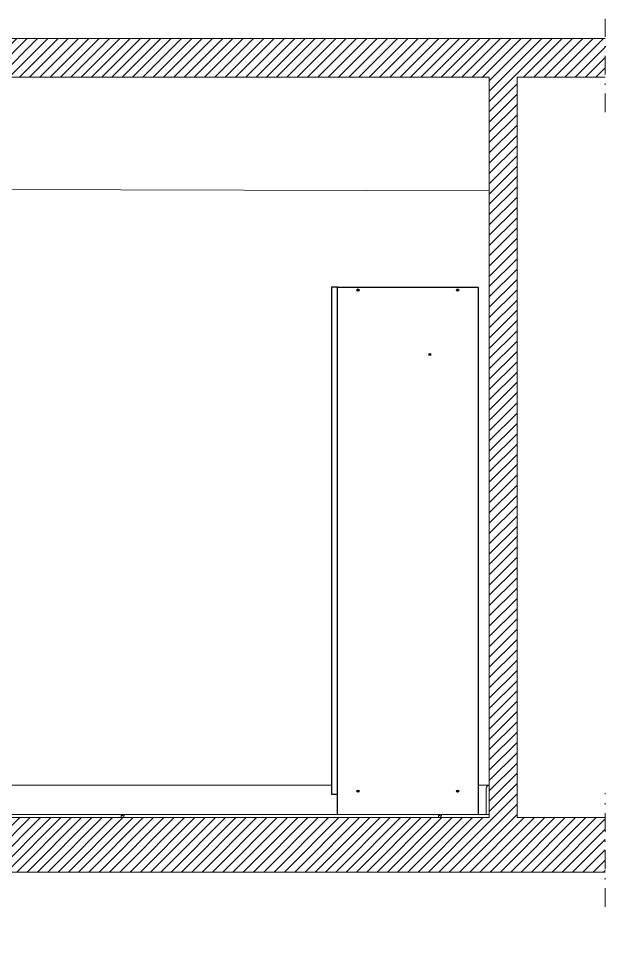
# Model space of a CAD drawing. Header units: centimetres. Extents: x 1723 to 3296, y 1174 to 2216.
# Drawn here: x 2630.1 to 2829.6, y 1174 to 1494.4 of the extents above; entities that cross this region are included whole.
import ezdxf

# ---------------------------------------------------------------- set-up
doc = ezdxf.new("R2010")
doc.units = ezdxf.units.CM
doc.linetypes.add('TRATTOPUNTO2', pattern=[12.7, 6.35, -3.175, 0, -3.175])
doc.layers.get('0').update_dxf_attribs({"lineweight": 18})
doc.layers.add('arredo', color=253, linetype='Continuous')
doc.layers.add('campitura', color=9, linetype='Continuous')
doc.layers.add('muro sezione', color=10, linetype='Continuous', lineweight=18)
doc.layers.add('Pavimento', color=60, linetype='Continuous', lineweight=18)

msp = doc.modelspace()

# ---------------------------------------------------------------- hatches: boundary and pattern name
at = {"layer": 'campitura'}
h = msp.add_hatch(dxfattribs=at)
h.set_pattern_fill('ANSI31', color=256, scale=0.78)
h.paths.add_polyline_path([(2829.63, 1487.67), (2799.63, 1487.67), (2386.37, 1487.67), (2386.37, 1203.99), (2386.37, 1173.99), (2395.93, 1173.99), (2395.93, 1203.99), (2799.63, 1203.99), (2829.63, 1203.99), (2829.63, 1222.5), (2799.63, 1222.5), (2799.63, 1474.51), (2829.63, 1474.51)])
h.paths.add_polyline_path([(2790.17, 1474.51), (2790.17, 1222.5), (2395.93, 1222.5), (2395.93, 1474.51)], flags=16)
h.paths.add_polyline_path([(2602.46, 1339.44, 0.247272), (2601.71, 1341.54, 0.348715)], flags=0)
h.paths.add_polyline_path([(2603.56, 1340.12, 0.354871), (2602.61, 1338.86, 0.38256)], flags=0)
h.paths.add_polyline_path([(2603.15, 1337.62, -0.197354), (2601.63, 1337.87, 0.122628), (2601.08, 1337.62, -0.07682), (2601.52, 1337.94, 0.360589), (2604.1, 1338.14, 0.336349), (2601.51, 1338.13, -0.177851), (2601.48, 1337.31, -0.135584), (2601.94, 1336.48, -0.046223), (2602.36, 1336.33, -0.380539)], flags=0)
h.paths.add_polyline_path([(2600.94, 1339.37, 0.07108), (2600.46, 1339.21, -0.218851), (2601.26, 1338.7, 0.270285)], flags=0)
h.paths.add_polyline_path([(2600.31, 1339.34, 0.38256), (2601.26, 1340.6, 0.354871)], flags=0)
h.paths.add_polyline_path([(2598.96, 1337.38, -0.119387), (2599.57, 1337.43, -0.094116), (2599.5, 1338.1, -0.111528)], flags=0)

# ---------------------------------------------------------------- linework, layer by layer
for p, q in [((2395.93, 1436.83), (2790.17, 1435.86)), ((2621.35, 1233.55), (2736.53, 1233.55)), ((2786.4, 1233.55), (2790.17, 1233.55))]:
    msp.add_line(p, q)
msp.add_lwpolyline([(2789.17, 1223.55), (2789.17, 1232.55, -0.414214), (2790.17, 1233.55), (2790.17, 1233.55)], format="xyb")
at = {"layer": 'arredo'}
for p, q in [((2738.52, 1403.1), (2786.4, 1403.1)), ((2738.52, 1223.55), (2738.52, 1403.1)), ((2786.4, 1403.1), (2786.4, 1223.55))]:
    msp.add_line(p, q, dxfattribs=at)
msp.add_lwpolyline([(2738.52, 1403.1), (2736.53, 1403.1), (2736.53, 1230.53), (2738.52, 1230.53)], dxfattribs=at)
for points in [[(2745.45, 1402.15), (2745.32, 1402.15, 0.414214), (2745.31, 1402.14), (2745.31, 1402.06, 0.414214), (2745.32, 1402.05), (2745.45, 1402.05, -0.414214), (2745.46, 1402.04), (2745.46, 1401.92, 0.414214), (2745.47, 1401.91), (2745.55, 1401.91, 0.414214), (2745.56, 1401.92), (2745.56, 1402.04, -0.414214), (2745.57, 1402.05), (2745.69, 1402.05, 0.414214), (2745.7, 1402.06), (2745.7, 1402.14, 0.414214), (2745.69, 1402.15), (2745.57, 1402.15, -0.414214), (2745.56, 1402.16), (2745.56, 1402.28, 0.414214), (2745.55, 1402.29), (2745.47, 1402.29, 0.414214), (2745.46, 1402.28), (2745.46, 1402.16, -0.414214)], [(2779.48, 1402.15), (2779.61, 1402.15, -0.414214), (2779.62, 1402.14), (2779.62, 1402.06, -0.414214), (2779.61, 1402.05), (2779.48, 1402.05, 0.414214), (2779.47, 1402.04), (2779.47, 1401.92, -0.414214), (2779.46, 1401.91), (2779.38, 1401.91, -0.414214), (2779.37, 1401.92), (2779.37, 1402.04, 0.414214), (2779.36, 1402.05), (2779.24, 1402.05, -0.414214), (2779.23, 1402.06), (2779.23, 1402.14, -0.414214), (2779.24, 1402.15), (2779.36, 1402.15, 0.414214), (2779.37, 1402.16), (2779.37, 1402.28, -0.414214), (2779.38, 1402.29), (2779.46, 1402.29, -0.414214), (2779.47, 1402.28), (2779.47, 1402.16, 0.414214)], [(2770.01, 1380.21), (2770.13, 1380.21, -0.414214), (2770.14, 1380.2), (2770.14, 1380.12, -0.414214), (2770.13, 1380.11), (2770.01, 1380.11, 0.414214), (2770, 1380.1), (2770, 1379.97, -0.414214), (2769.99, 1379.96), (2769.91, 1379.96, -0.414214), (2769.9, 1379.97), (2769.9, 1380.1, 0.414214), (2769.89, 1380.11), (2769.76, 1380.11, -0.414214), (2769.75, 1380.12), (2769.75, 1380.2, -0.414214), (2769.76, 1380.21), (2769.89, 1380.21, 0.414214), (2769.9, 1380.22), (2769.9, 1380.34, -0.414214), (2769.91, 1380.35), (2769.99, 1380.35, -0.414214), (2770, 1380.34), (2770, 1380.22, 0.414214)], [(2745.57, 1231.58), (2745.69, 1231.58, -0.414214), (2745.7, 1231.57), (2745.7, 1231.49, -0.414214), (2745.69, 1231.48), (2745.57, 1231.48, 0.414214), (2745.56, 1231.47), (2745.56, 1231.35, -0.414214), (2745.55, 1231.34), (2745.47, 1231.34, -0.414214), (2745.46, 1231.35), (2745.46, 1231.47, 0.414214), (2745.45, 1231.48), (2745.32, 1231.48, -0.414214), (2745.31, 1231.49), (2745.31, 1231.57, -0.414214), (2745.32, 1231.58), (2745.45, 1231.58, 0.414214), (2745.46, 1231.59), (2745.46, 1231.71, -0.414214), (2745.47, 1231.72), (2745.55, 1231.72, -0.414214), (2745.56, 1231.71), (2745.56, 1231.59, 0.414214)], [(2779.48, 1231.58), (2779.61, 1231.58, -0.414214), (2779.62, 1231.57), (2779.62, 1231.49, -0.414214), (2779.61, 1231.48), (2779.48, 1231.48, 0.414214), (2779.47, 1231.47), (2779.47, 1231.35, -0.414214), (2779.46, 1231.34), (2779.38, 1231.34, -0.414214), (2779.37, 1231.35), (2779.37, 1231.47, 0.414214), (2779.36, 1231.48), (2779.24, 1231.48, -0.414214), (2779.23, 1231.49), (2779.23, 1231.57, -0.414214), (2779.24, 1231.58), (2779.36, 1231.58, 0.414214), (2779.37, 1231.59), (2779.37, 1231.71, -0.414214), (2779.38, 1231.72), (2779.46, 1231.72, -0.414214), (2779.47, 1231.71), (2779.47, 1231.59, 0.414214)]]:
    msp.add_lwpolyline(points, format="xyb", close=True, dxfattribs=at)
for centre in [(2745.51, 1402.1), (2779.42, 1402.1), (2769.95, 1380.16), (2745.51, 1231.53), (2779.42, 1231.53)]:
    msp.add_circle(centre, 0.349, dxfattribs=at)
at = {"layer": 'muro sezione', "linetype": 'TRATTOPUNTO2'}
for p, q in [((2829.63, 1462.64), (2829.63, 1494.42)), ((2829.63, 1192.12), (2829.63, 1230.81))]:
    msp.add_line(p, q, dxfattribs=at)
at = {"layer": 'muro sezione'}
for p, q in [((2386.37, 1487.67), (2799.63, 1487.67)), ((2799.63, 1487.67), (2829.63, 1487.67)), ((2799.63, 1474.51), (2829.63, 1474.51)), ((2799.63, 1474.51), (2799.63, 1222.5)), ((2829.63, 1222.5), (2799.63, 1222.5)), ((2799.63, 1203.99), (2829.63, 1203.99))]:
    msp.add_line(p, q, dxfattribs=at)
for points in [[(2395.93, 1222.5), (2395.93, 1474.51), (2790.17, 1474.51), (2790.17, 1222.5), (2395.93, 1222.5)], [(2799.63, 1203.99), (2395.93, 1203.99)]]:
    msp.add_lwpolyline(points, dxfattribs=at)
at = {"layer": 'Pavimento'}
for points in [[(2664.93, 1223.27), (2665.43, 1223.27), (2665.43, 1223.02), (2665.93, 1223.02), (2665.93, 1223.55), (2557.93, 1223.55), (2557.93, 1223.02), (2557.43, 1223.02), (2557.43, 1223.27), (2556.93, 1223.27), (2556.93, 1222.5), (2664.93, 1222.5)], [(2772.93, 1223.27), (2773.43, 1223.27), (2773.43, 1223.02), (2773.93, 1223.02), (2773.93, 1223.55), (2665.93, 1223.55), (2665.93, 1223.02), (2665.43, 1223.02), (2665.43, 1223.27), (2664.93, 1223.27), (2664.93, 1222.5), (2772.93, 1222.5)]]:
    msp.add_lwpolyline(points, close=True, dxfattribs=at)
msp.add_lwpolyline([(2790.17, 1223.55), (2773.93, 1223.55), (2773.93, 1223.02), (2773.43, 1223.02), (2773.43, 1223.27), (2772.93, 1223.27), (2772.93, 1222.5), (2790.17, 1222.5)], dxfattribs=at)

doc.saveas('drawing.dxf')
